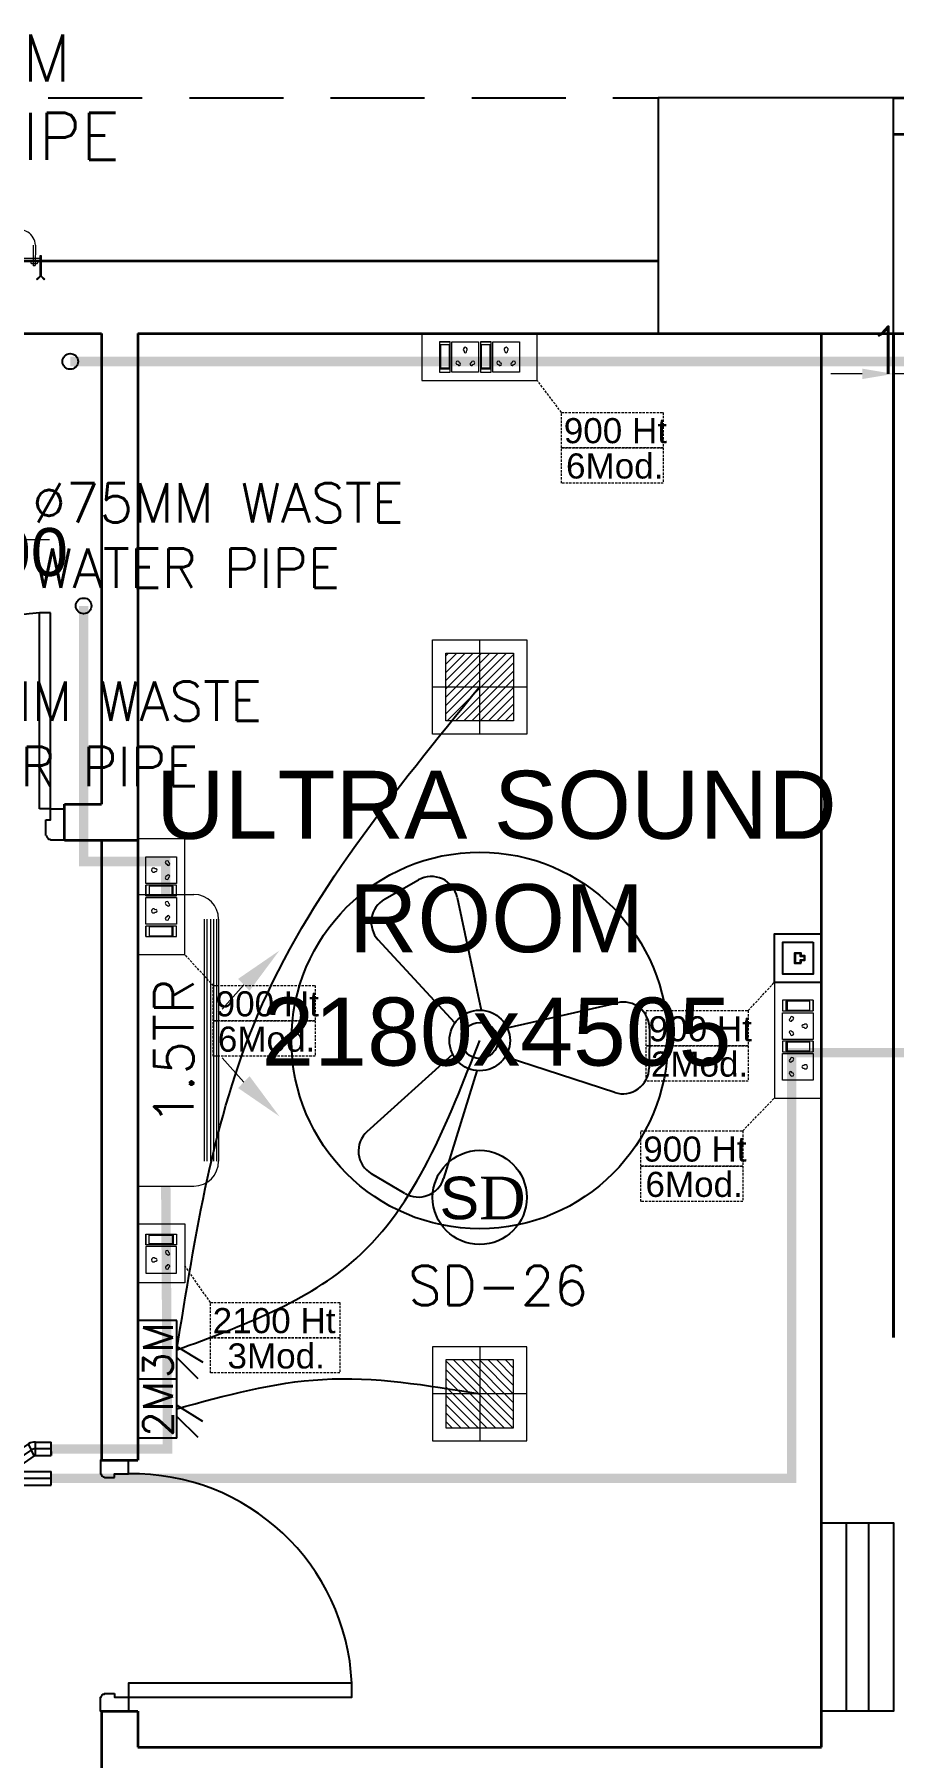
# Model space of a CAD drawing. Extents: x 3505867 to 3988380, y -625948 to -590408.
# Drawn here: x 3531795 to 3534534, y -601061 to -595571 of the extents above; entities that cross this region are included whole.
import ezdxf
from ezdxf import colors
from ezdxf.entities.mleader import LeaderData, LeaderLine
from ezdxf.math import Vec2, Vec3

# ---------------------------------------------------------------- set-up
doc = ezdxf.new("R2010")
doc.units = 0
doc.header["$LTSCALE"] = 6
doc.header["$MEASUREMENT"] = 0
for name, pattern in [('1', [0]), ('CONTINIOUS', [0]), ('CONTINU', [0]), ('DASHED2', [0.375, 0.25, -0.125]), ('HIDDEN', [0.375, 0.25, -0.125])]:
    doc.linetypes.add(name, pattern=pattern)
doc.layers.get('0').update_dxf_attribs({"linetype": 'CONTINUOUS'})
doc.layers.get('Defpoints').update_dxf_attribs({"linetype": 'CONTINUOUS'})
for name, color, linetype, lineweight in [('1Y-JOINT', 1, 'CONTINUOUS', 25), ('ELE- DBS', 1, 'CONTINUOUS', 9), ('ELE-24W EMERGENCY  LED LIGHT', 5, 'CONTINUOUS', 18), ('ELE-24W LED LIGHT', 1, 'CONTINUOUS', 18), ('ELE-2NOS OF 6-16 RAW POWER SOCKET', 1, 'CONTINUOUS', 20), ('ELE-CABLE TRAY', 31, 'CONTINUOUS', 18), ('ELE. DB', 1, 'CONTINUOUS', 9), ('FA-BELOW SMOKE DERECTOR', 1, 'CONTINUOUS', 25), ('HTL-AC UNIT', 5, 'CONTINUOUS', 25), ('M-VRF- CKT', 5, 'CONTINUOUS', 30), ('MEP_HVAC_VRF_COPPER_PIPE', 6, 'CONTINUOUS', 9), ('PHE-SP', 1, 'CONTINUOUS', 0), ('PL-CLAMP', 211, 'CONTINUOUS', 13), ('vrf', 6, 'CONTINUOUS', 30), ('WALL', 10, 'CONTINUOUS', 35)]:
    doc.layers.add(name, color=color, linetype=linetype, lineweight=lineweight)
for name, color, linetype in [('24W RAW POWER', 1, 'CONTINUOUS'), ('24W UPS POWER LIGHT', 5, 'CONTINUOUS'), ('AC CKT-8', 110, 'CONTINUOUS'), ('Chajja', 7, 'CONTINUOUS'), ('COL', 5, 'CONTINUOUS'), ('DIM', 7, 'CONTINUOUS'), ('DOOR', 44, 'CONTINUOUS'), ('ELE-1200MM CEILINGFAN', 6, 'CONTINUOUS'), ('ELE-2M UPS P.SB', 3, 'CONTINUOUS'), ('ELE-3M RAW P.SB', 40, 'CONTINUOUS'), ('ELE.LAN POINT', 3, 'CONTINUOUS'), ('FA-FIRE TEXT', 7, 'CONTINUOUS'), ('HTL-COPPER PIPE', 6, 'CONTINUOUS'), ('HVAC_HI-WALL_1.5TR', 5, 'CONTINUOUS'), ('LV.CC CEMARA', 66, 'CONTINUOUS'), ('MEP_HVAC_DRAIN_PIPE', 7, 'CONTINUOUS'), ('MEP_HVAC_TEXT', 7, 'CONTINUOUS'), ('PL- WASTE PIPE', 6, 'CONTINUOUS'), ('PL-SOIL PIPE', 1, 'CONTINUOUS'), ('TEXT', 5, 'CONTINUOUS'), ('Window', 161, 'CONTINUOUS')]:
    doc.layers.add(name, color=color, linetype=linetype)
doc.layers.add('CFT_LOOPING', color=7, linetype='1', lineweight=0, true_color=0xd6d600)
doc.layers.add('ELE-6A AC SOCKET', color=7, linetype='CONTINUOUS', true_color=0x00ceb6)
doc.layers.add('ELE-LIGHTING WIRING', color=7, linetype='CONTINUOUS', true_color=0x63d7b6)
doc.styles.add('ARIAL', font='')
doc.styles.add('PDF Times New Roman', font='')
doc.styles.add('ROMANS', font='romans.shx')
doc.styles.get("Standard").update_dxf_attribs({"font": 'SIMPLEX'})
doc.styles.add('T 1-25', font='segoeui.ttf', dxfattribs={"width": 0.8, "height": 50})
doc.styles.add('VERDANA', font='')
doc.styles.get('ARIAL').set_extended_font_data('Arial')
doc.styles.get('PDF Times New Roman').set_extended_font_data('Times New Roman')
doc.styles.get('VERDANA').set_extended_font_data('Verdana')
doc.dimstyles.new('D 1-25', dxfattribs={"dimtxt": 50, "dimasz": 12.5, "dimexe": 0, "dimexo": 10, "dimgap": 0, "dimtad": 0, "dimdec": 0, "dimzin": 0, "dimdsep": 46, "dimtxsty": 'T 1-25', "dimblk": 'ARCHTICK', "dimcen": 5, "dimclrd": 256, "dimclre": 256, "dimclrt": 256, "dimadec": 0, "dimazin": 0, "dimtfac": 50, "dimtdec": 0, "dimtmove": 1, "dimatfit": 2, "dimfxl": 1, "dimtolj": 1, "dimtzin": 0, "dimarcsym": 0})

# ---------------------------------------------------------------- blocks, each defined once
blk = doc.blocks.new('Z$W@#1841')
at = {"layer": 'DOOR'}
blk.add_lwpolyline([(482.5, 633.2), (482.5, -167.4), (533, -167.4), (533, 633.2)], close=True, dxfattribs=at)
for points in [[(-254.1, -217.9), (-267.6, -217.9), (-267.6, -167.4), (-317.3, -167.4), (-317.3, -267.4), (-267.6, -267.4), (-267.6, -265.2, 0.414214), (-256.3, -253.9), (-254.1, -253.9)], [(519.5, -217.9), (533, -217.9), (533, -167.4), (582.7, -167.4), (582.7, -267.4), (533, -267.4), (533, -265.2, -0.414214), (521.7, -253.9), (519.5, -253.9)]]:
    blk.add_lwpolyline(points, format="xyb", close=True, dxfattribs=at)
at = {"layer": 'DOOR', "color": 145}
blk.add_arc((518.4, -152.1), 786.1, 92.61772, 181.11293, dxfattribs=at)
blk = doc.blocks.new('750')
at = {"layer": 'DOOR'}
for p, q in [((-50, 705), (-47.5, 705)), ((-35, 690), (-35, 692.5)), ((-35, 60), (-35, 57.5)), ((50, 45), (50, 80)), ((50, 80), (675, 80)), ((675, 45), (675, 80)), ((-50, 45), (-47.5, 45)), ((50, 45), (675, 45))]:
    blk.add_line(p, q, dxfattribs=at)
for points in [[(15, 690), (15, 705), (50, 705), (50, 750), (-50, 750), (-50, 705)], [(-35, 690), (15, 690)], [(15, 60), (15, 45), (50, 45), (50, 0), (-50, 0), (-50, 45)], [(-35, 60), (15, 60)]]:
    blk.add_lwpolyline(points, dxfattribs=at)
for centre, start, end in [((-35, 705), 180, 270), ((-35, 45), 90, 180)]:
    blk.add_arc(centre, 12.5, start, end, dxfattribs=at)
at = {"layer": 'DOOR', "color": 145}
blk.add_arc((15, 45), 660, 0, 90, dxfattribs=at)
blk = doc.blocks.new('CIVIL IVF')
at = {"layer": 'Chajja', "color": 8, "linetype": 'HIDDEN', "ltscale": 200}
blk.add_line((-15555, 18165.2), (-10010, 18165.2), dxfattribs=at)
at = {"layer": 'COL', "color": 8}
blk.add_lwpolyline([(-10010, 17415.2), (-9260, 17415.2), (-9260, 18165.2), (-10010, 18165.2)], close=True, dxfattribs=at)
at = {"layer": 'WALL', "color": 8, "linetype": 'ByBlock'}
for p, q in [((-10010, 17645.2), (-15555, 17645.2)), ((-11784.8, 17415.2), (-11784.8, 15915.2)), ((-11669.8, 17415.2), (-11669.8, 15800.2)), ((-9489.9, 12910.1), (-9490, 17415.2)), ((-9260, 17415.2), (-9260, 14215.2)), ((-9260, 14215.3), (-9260, 17415.2)), ((-11902.8, 15915.2), (-11784.8, 15915.2)), ((-11902.8, 15800.2), (-11902.8, 15915.2)), ((-11902.8, 15800.2), (-11669.8, 15800.2)), ((-11784.8, 15800.2), (-11784.8, 13825.1)), ((-11669.8, 15800.2), (-11669.8, 13825.1)), ((-11784.8, 13825.1), (-11669.8, 13825.1)), ((-11784.8, 13025.1), (-11784.8, 12680.1)), ((-11784.8, 13025.1), (-11669.8, 13025.1)), ((-11669.8, 13025.1), (-11669.8, 12910.1)), ((-11669.8, 12910.1), (-9490, 12910.1))]:
    blk.add_line(p, q, dxfattribs=at)
at = {"layer": 'WALL', "color": 8, "lineweight": 0}
for p, q in [((-11784.8, 17415.2), (-12987.8, 17415.2)), ((-10010, 17415.2), (-11669.8, 17415.2))]:
    blk.add_line(p, q, dxfattribs=at)
at = {"layer": 'WALL', "color": 8, "linetype": 'ByBlock'}
for points in [[(-9260, 18165.2), (-8660, 18165.2), (-8660, 17645.2)], [(-9260, 18165.2), (-8660, 18165.2), (-8660, 17645.2)], [(-9260, 18050.2), (-8775, 18050.2), (-8775, 17645.2)], [(-9260, 18050.2), (-8775, 18050.2), (-8775, 17645.2)], [(-12987.8, 17415.2), (-11784.8, 17415.2)], [(-11669.8, 17415.2), (-6260, 17415.2), (-6260, 11450.2)]]:
    blk.add_lwpolyline(points, dxfattribs=at)
at = {"layer": 'Window', "color": 8, "linetype": 'Continuous'}
for points in [[(-9490, 13625.1), (-9260, 13625.1), (-9260, 13025.1), (-9490, 13025.1)], [(-9410, 13625.1), (-9340, 13625.1), (-9340, 13025.1), (-9410, 13025.1)]]:
    blk.add_lwpolyline(points, close=True, dxfattribs=at)
at = {"layer": 'DOOR', "color": 8, "rotation": 89.99999999999999}
blk.add_blockref('750', (-11902.8, 15850.2), dxfattribs=at)
at = {"layer": 'DOOR', "color": 8, "linetype": 'Continuous', "xscale": 0.8888888889923692, "yscale": 0.8888888889923692, "zscale": 0.8888888889923692, "rotation": 270}
blk.add_blockref('Z$W@#1841', (-11550.1, 13543.1), dxfattribs=at)
at = {"layer": 'DIM', "color": 8, "attachment_point": 5, "style": 'ARIAL'}
for s, insert, char_height, width in [('TOILET\\P1203x1500', (-12420.6, 16844.8), 153, 1626.956), ('ULTRA SOUND\\PROOM\\P2180x4505', (-10526, 15550.1), 216.75, 2086.034)]:
    blk.add_mtext(s, dxfattribs=dict(at, insert=insert, char_height=char_height, width=width))
blk = doc.blocks.new('*D330')
at = {"layer": 'Defpoints', "color": 0, "linetype": 'ByBlock'}
for p in [(24545, 17051), (24545, 17030), (24710, 17030)]:
    blk.add_point(p, dxfattribs=at)
at = {"layer": 'ELE-CABLE TRAY', "color": 7, "linetype": 'CONTINIOUS', "lineweight": -2}
for p, q in [((24445, 17051), (24345, 17051)), ((24545, 17040), (24545, 17051)), ((24710, 17051), (24545, 17051)), ((24710, 17040), (24710, 17051)), ((24810, 17051), (24910, 17051))]:
    blk.add_line(p, q, dxfattribs=at)
at = {"layer": 'ELE-CABLE TRAY', "color": 7, "linetype": 'ByBlock'}
for points in [[(24445, 17034.3), (24445, 17067.6), (24545, 17051)], [(24810, 17067.6), (24810, 17034.3), (24710, 17051)]]:
    blk.add_solid(points, dxfattribs=at)
at = {"layer": 'ELE-CABLE TRAY', "color": 7, "linetype": 'ByBlock', "insert": (24650, 17126), "char_height": 150, "attachment_point": 5, "style": 'ROMANS'}
blk.add_mtext('\\A1;165', dxfattribs=at)
blk = doc.blocks.new('24w led light')
at = {"layer": 'ELE-24W LED LIGHT', "color": 1, "lineweight": 0}
for p, q in [((159, 159), (-160, 159)), ((-160, 159), (-160, -160)), ((-0.5, -160), (-0.5, 159)), ((159, -160), (159, 159)), ((114.5, 114.5), (-115.5, 114.5)), ((-115.5, 114.5), (-115.5, -115.5)), ((110.2, -115.5), (-115.5, 110.2)), ((82, -115.5), (-115.5, 82)), ((114.5, -91.7), (-91.7, 114.5)), ((114.5, -63.5), (-63.5, 114.5)), ((114.5, -35.3), (-35.3, 114.5)), ((114.5, -7.1), (-7.1, 114.5)), ((114.5, 21.1), (21.1, 114.5)), ((114.5, 49.3), (49.3, 114.5)), ((114.5, 77.5), (77.5, 114.5)), ((114.5, 105.7), (105.7, 114.5)), ((114.5, -115.5), (114.5, 114.5)), ((53.8, -115.5), (-115.5, 53.8)), ((25.6, -115.5), (-115.5, 25.6)), ((-160, -0.5), (159, -0.5)), ((-2.6, -115.5), (-115.5, -2.6)), ((-30.8, -115.5), (-115.5, -30.8)), ((-59, -115.5), (-115.5, -59)), ((-87.2, -115.5), (-115.5, -87.2)), ((-115.4, -115.5), (-115.5, -115.4)), ((-115.5, -115.5), (114.5, -115.5)), ((-160, -160), (159, -160))]:
    blk.add_line(p, q, dxfattribs=at)
blk = doc.blocks.new('24w led emeregency')
at = {"layer": 'ELE-24W EMERGENCY  LED LIGHT'}
h = blk.add_hatch(dxfattribs=at)
h.set_pattern_fill('ANSI31', scale=166.67, style=0)
h.paths.add_polyline_path([(-115.4, -115.4), (-115.4, 115.4), (115.4, 115.4), (115.4, -115.4)])
at = {"layer": 'ELE-24W EMERGENCY  LED LIGHT', "color": 5}
for p, q in [((0, 160), (0, -160)), ((-160, 0), (160, 0))]:
    blk.add_line(p, q, dxfattribs=at)
for points in [[(-160, -160), (-160, 160), (160, 160), (160, -160)], [(-115.4, -115.4), (-115.4, 115.4), (115.4, 115.4), (115.4, -115.4)]]:
    blk.add_lwpolyline(points, close=True, dxfattribs=at)
blk = doc.blocks.new('2M UPS SB')
at = {"layer": 'ELE-2M UPS P.SB', "color": 3}
for p, q in [((-133.8, 160), (-69.3, 265.2)), ((-88.2, 160), (-3.4, 244.9)), ((-240, 160), (-240, 0)), ((0, 160), (-240, 160)), ((0, 160), (0, 0))]:
    blk.add_line(p, q, dxfattribs=at)
blk.add_text('2M', height=120, rotation=180, dxfattribs=at).set_placement((-6, 143))
blk = doc.blocks.new('A$C07FB25EA')
at = {"layer": 'ELE-1200MM CEILINGFAN', "color": 3}
for p, q in [((0.26, 2.64), (3.17, 12.07)), ((6.53, 13.37), (9.47, 11.64)), ((9.84, 7.94), (2.36, 1.21)), ((-11.8, 4.55), (-2.22, 1.44)), ((-14.84, -1.03), (-14.81, 2.38)), ((-2.41, -1.1), (-12.04, -3.29)), ((1.96, -12.49), (-0.13, -2.65)), ((2.16, -1.54), (8.87, -8.78)), ((8.31, -12.34), (5.35, -14.02))]:
    blk.add_line(p, q, dxfattribs=at)
at = {"layer": 'ELE-1200MM CEILINGFAN', "color": 5, "ltscale": 10}
blk.add_circle((0, 0), 16.45, dxfattribs=at)
at = {"layer": 'ELE-1200MM CEILINGFAN', "color": 3}
for radius in [2.65, 1.58]:
    blk.add_circle((0, 0), radius, dxfattribs=at)
for centre, start, end in [((5.36, 11.38), 59.5281, 162.5229), ((8.3, 9.66), 311.9493, 59.5281), ((-12.51, 2.36), 71.9493, 179.5281), ((-12.54, -1.05), 179.5281, 282.5229), ((7.18, -10.34), 299.5281, 42.5229), ((4.21, -12.02), 191.9493, 299.5281)]:
    blk.add_arc(centre, 2.3, start, end, dxfattribs=at)
blk = doc.blocks.new('TEWSER')
at = {"layer": 'ELE-3M RAW P.SB'}
for p, q in [((0, 0), (125, 0)), ((0, 0), (0, -187.5)), ((0, -104.5), (-82.2, -54.1)), ((0, -68.9), (-66.3, -2.6)), ((0, -187.5), (125, -187.5))]:
    blk.add_line(p, q, dxfattribs=at)
blk.add_text('3M', height=93.75, rotation=270, dxfattribs=at).set_placement((13.3, -4.7))
blk = doc.blocks.new('RTUH 6U')
at = {"layer": 'ELE-2NOS OF 6-16 RAW POWER SOCKET', "color": 30, "ltscale": 300}
for p, q in [((-311.5, -26.5), (-226.5, -26.5)), ((-311.5, -123.5), (-311.5, -26.5)), ((-226.5, -26.5), (-226.5, -123.5)), ((-187.1, -26.5), (-220.9, -26.5)), ((-220.9, -26.5), (-220.9, -123.5)), ((-189.9, -37), (-218, -37)), ((-218, -37), (-218, -113)), ((-189.9, -40.4), (-218, -40.4)), ((-189.9, -113), (-189.9, -37)), ((-187.1, -123.5), (-187.1, -26.5)), ((-187.1, -123.5), (-187.1, -26.5)), ((-181.4, -123.5), (-181.4, -26.5)), ((-181.4, -26.5), (-96.4, -26.5)), ((-96.4, -26.5), (-96.4, -123.5)), ((-57, -26.5), (-90.8, -26.5)), ((-90.8, -26.5), (-90.8, -123.5)), ((-59.8, -37), (-88, -37)), ((-88, -37), (-88, -113)), ((-59.8, -40.4), (-88, -40.4)), ((-59.8, -113), (-59.8, -37)), ((-57, -123.5), (-57, -26.5)), ((-57, -123.5), (-57, -26.5)), ((-226.5, -123.5), (-311.5, -123.5)), ((-187.1, -123.5), (-220.9, -123.5)), ((-220.9, -123.5), (-187.1, -123.5)), ((-218, -113), (-189.9, -113)), ((-96.4, -123.5), (-181.4, -123.5)), ((-57, -123.5), (-90.8, -123.5)), ((-90.8, -123.5), (-57, -123.5)), ((-88, -113), (-59.8, -113))]:
    blk.add_line(p, q, dxfattribs=at)
blk.add_lwpolyline([(0, 0), (-368.5, 0), (-368.5, -150), (0, -150)], close=True, dxfattribs=at)
for centre, radius, start, end in [((-293.2, -56.1), 5.7, 87.49, 354.7311), ((-288.7, -52.1), 4.6, 284.9049, 157.3162), ((-249.3, -52.1), 4.6, 22.6838, 255.0951), ((-244.8, -56.1), 5.7, 185.2689, 92.51), ((-163.1, -56.1), 5.7, 87.49, 354.7311), ((-158.6, -52.1), 4.6, 284.9049, 157.3162), ((-119.2, -52.1), 4.6, 22.6838, 255.0951), ((-114.7, -56.1), 5.7, 185.2689, 92.51), ((-269, -99), 6.62, 127.1584, 52.8416), ((-269, -92.3), 4.22, 341.4031, 198.5969), ((-138.9, -99), 6.62, 127.1584, 52.8416), ((-138.9, -92.3), 4.22, 341.4031, 198.5969)]:
    blk.add_arc(centre, radius, start, end, dxfattribs=at)
blk = doc.blocks.new('EQ2WE')
at = {"layer": 'ELE-6A AC SOCKET', "lineweight": 0}
for p, q in [((-98.7, 169.5), (-215.4, 169.5)), ((-215.4, 169.5), (-215.4, 36.3)), ((-98.7, 36.3), (-98.7, 169.5)), ((-91, 36.3), (-91, 169.5)), ((-91, 169.5), (-44.6, 169.5)), ((-44.6, 169.5), (-91, 169.5)), ((-87.1, 50.8), (-87.1, 155)), ((-87.1, 155), (-48.5, 155)), ((-48.5, 155), (-48.5, 50.8)), ((-44.6, 169.5), (-44.6, 36.3)), ((-44.6, 169.5), (-44.6, 36.3)), ((-215.4, 36.3), (-98.7, 36.3)), ((-44.6, 36.3), (-91, 36.3)), ((-48.5, 55.5), (-87.1, 55.5)), ((-48.5, 50.8), (-87.1, 50.8))]:
    blk.add_line(p, q, dxfattribs=at)
blk.add_lwpolyline([(0, 0), (-257.3, 0), (-257.3, 205.9), (0, 205.9)], close=True, dxfattribs=at)
for centre, radius, start, end in [((-190.3, 76.9), 7.83, 5.26891, 272.51003), ((-184.2, 71.6), 6.31, 202.68381, 75.09514), ((-157.1, 135.8), 9.08, 307.15837, 232.84163), ((-157.1, 126.7), 5.79, 161.40312, 18.59688), ((-130, 71.6), 6.31, 104.90486, 337.31619), ((-123.8, 76.9), 7.83, 267.48997, 174.73109)]:
    blk.add_arc(centre, radius, start, end, dxfattribs=at)
blk = doc.blocks.new('SFDS')
at = {"layer": 'CFT_LOOPING', "color": 7, "linetype": 'DASHED2', "ltscale": 5}
for p, q in [((23486.2, 16928.1), (23409.2, 17030)), ((22376.4, 15101.7), (22285.1, 15200.7)), ((24064.3, 14638.9), (24164.9, 14743.2)), ((22367, 14092.2), (22285.1, 14209.5))]:
    blk.add_line(p, q, dxfattribs=at)
for points in [[(23486.2, 16928.1), (23811, 16928.1), (23811, 16815.6), (23486.2, 16815.6)], [(23486.2, 16815.6), (23811, 16815.6), (23811, 16703.1), (23486.2, 16703.1)], [(22376.4, 15101.7), (22701.2, 15101.7), (22701.2, 14989.2), (22376.4, 14989.2)], [(22376.4, 14989.2), (22701.2, 14989.2), (22701.2, 14876.7), (22376.4, 14876.7)], [(23739.5, 14638.9), (24064.3, 14638.9), (24064.3, 14526.4), (23739.5, 14526.4)], [(23739.5, 14526.4), (24064.3, 14526.4), (24064.3, 14413.9), (23739.5, 14413.9)], [(22367, 14092.2), (22779.6, 14092.2), (22779.6, 13979.7), (22367, 13979.7)], [(22367, 13979.7), (22779.6, 13979.7), (22779.6, 13867.2), (22367, 13867.2)]]:
    blk.add_lwpolyline(points, close=True, dxfattribs=at)
at = {"layer": 'ELE-2NOS OF 6-16 RAW POWER SOCKET', "color": 3, "linetype": 'ByBlock'}
for p, rotation in [((23040.8, 17030), 180), ((22285.1, 15200.7), 270), ((24164.9, 15111.7), 89.99999999999999)]:
    blk.add_blockref('RTUH 6U', p, dxfattribs=dict(at, rotation=rotation))
at = {"layer": 'ELE-6A AC SOCKET', "color": 254, "linetype": 'ByBlock', "xscale": 0.7286145446852714, "yscale": 0.7286145446852714, "zscale": 0.7286145446852714, "rotation": 90}
blk.add_blockref('EQ2WE', (22285.1, 14342), dxfattribs=at)
at = {"layer": 'TEXT', "color": 7, "char_height": 80, "attachment_point": 1}
for s, insert, width in [('\\A1;{\\fArial|b0|i0|c0|p34;900 Ht\\P}', (23493.6, 16910), 8957.987), ('\\A1;{\\fArial|b0|i0|c0|p34;6Mod.\\P}', (23500.7, 16797.5), 352.575), ('\\A1;{\\fArial|b0|i0|c0|p34;900 Ht\\P}', (22383.8, 15083.6), 8957.987), ('\\A1;{\\fArial|b0|i0|c0|p34;6Mod.\\P}', (22390.8, 14971.1), 352.575), ('\\A1;{\\fArial|b0|i0|c0|p34;900 Ht\\P}', (23746.9, 14620.8), 8957.987), ('\\A1;{\\fArial|b0|i0|c0|p34;6Mod.\\P}', (23753.9, 14508.3), 352.575), ('\\A1;{\\fArial|b0|i0|c0|p34;2100 Ht}', (22374.4, 14074.1), 8957.987), ('\\A1;{\\fArial|b0|i0|c0|p34;3Mod.}', (22421.5, 13961.6), 352.575)]:
    blk.add_mtext(s, dxfattribs=dict(at, insert=insert, width=width))
blk = doc.blocks.new('Voice')
at = {"layer": 'ELE.LAN POINT', "color": 6}
for points in [[(0, -31.8), (127.9, -31.8), (127.9, 92), (0, 92)], [(21.9, -10), (106, -10), (106, 70.1), (21.9, 70.1)], [(77.3, 21.4), (69.7, 21.4), (69.7, 11.7), (58.1, 11.7), (58.1, 21.4), (50.6, 21.4), (50.6, 38.7), (77.3, 38.7)], [(75.9, 22.8), (68.4, 22.8), (68.4, 13), (59.5, 13), (59.5, 22.8), (52, 22.8), (52, 37.4), (75.9, 37.4)]]:
    blk.add_lwpolyline(points, close=True, dxfattribs=at)
blk = doc.blocks.new('SMOKE DETECTOR')
at = {"layer": 'FA-BELOW SMOKE DERECTOR', "color": 7}
blk.add_circle((931028.7, -118293.9), 166, dxfattribs=at)
at = {"layer": 'FA-BELOW SMOKE DERECTOR', "insert": (930887.1, -118373), "char_height": 150, "attachment_point": 7, "style": 'PDF Times New Roman'}
blk.add_mtext('{\\fArial|b0|i0|c0|p34;S}D', dxfattribs=at)
blk = doc.blocks.new('EFRWR')
at = {"layer": 'CFT_LOOPING', "color": 7, "linetype": 'DASHED2', "ltscale": 5}
blk.add_line((24081.6, 15022.2), (24165, 15111.7), dxfattribs=at)
at = {"layer": 'CFT_LOOPING', "color": 7, "linetype": 'DASHED2', "ltscale": 5, "elevation": 0}
for points in [[(23756.7, 15022.2), (24081.6, 15022.2), (24081.6, 14909.7), (23756.7, 14909.7)], [(23756.7, 14909.7), (24081.6, 14909.7), (24081.6, 14797.2), (23756.7, 14797.2)]]:
    blk.add_lwpolyline(points, close=True, dxfattribs=at)
at = {"layer": 'ELE.LAN POINT', "color": 7, "xscale": -1.211286963933217, "yscale": 1.211286963933217, "zscale": 1.211286963933217, "rotation": 89.99999999999977}
blk.add_blockref('Voice', (24276.4, 15266.6), dxfattribs=at)
at = {"layer": 'FA-BELOW SMOKE DERECTOR', "color": 6, "xscale": 0.9035551315104862, "yscale": 0.9035551315104862, "zscale": 0.9035551315104862}
blk.add_blockref('SMOKE DETECTOR', (-818010.2, 121311.8, 0), dxfattribs=at)
at = {"layer": 'FA-FIRE TEXT', "color": 200, "linetype": 'CONTINU', "insert": (22997.2, 14208.7), "char_height": 125, "width": 349.838, "attachment_point": 1, "style": 'ROMANS'}
blk.add_mtext('{\\C256;SD-26}', dxfattribs=at)
at = {"layer": 'TEXT', "color": 7, "char_height": 80, "attachment_point": 1}
for s, insert, width in [('\\A1;{\\fArial|b0|i0|c0|p34;900 Ht\\P}', (23764.2, 15004.1), 8957.987), ('\\A1;{\\fArial|b0|i0|c0|p34;2Mod.\\P}', (23771.2, 14891.6), 352.575)]:
    blk.add_mtext(s, dxfattribs=dict(at, insert=insert, width=width))
blk = doc.blocks.new('clamp')
at = {"layer": 'PL-CLAMP'}
for p, q in [((105.4, 198.4), (168.6, 198.4)), ((105.4, 191.1), (168.6, 191.1)), ((156.2, 205.8), (161.2, 205.8)), ((156.2, 183.7), (161.2, 183.7)), ((163.2, 185.7), (163.2, 203.8)), ((170.6, 196.4), (170.6, 193.1)), ((156.2, 116.8), (161.2, 116.8)), ((163.2, 96.7), (163.2, 114.8)), ((105.4, 109.4), (168.6, 109.4)), ((105.4, 102), (168.6, 102)), ((156.2, 94.7), (161.2, 94.7)), ((170.6, 107.4), (170.6, 104))]:
    blk.add_line(p, q, dxfattribs=at)
for points in [[(138.4, 216.5, -0.414214), (139.4, 217.5), (203.1, 217.5), (214, 228.4), (215.4, 227), (203.9, 215.5), (215.3, 204), (213.9, 202.6), (203, 213.5), (139.4, 213.5, -0.414214), (138.4, 214.5), (138.4, 216.5)], [(138.4, 84.3, -0.414214), (139.4, 85.3), (203.1, 85.3), (214, 96.3), (215.4, 94.9), (203.9, 83.3), (215.3, 71.9), (213.9, 70.5), (203, 81.3), (139.4, 81.3, -0.414214), (138.4, 82.3), (138.4, 84.3)]]:
    blk.add_lwpolyline(points, format="xyb", dxfattribs=at)
for points in [[(146.2, 81.3), (146.2, 217.5)], [(156.2, 81.3), (156.2, 217.5)]]:
    blk.add_lwpolyline(points, dxfattribs=at)
for centre, radius, start, end in [((105.4, 150.2), 48.2, 90, 270), ((161.2, 203.8), 2, 0, 90), ((161.2, 185.7), 2, 270, 0), ((168.6, 196.4), 2, 0, 90), ((168.6, 193.1), 2, 270, 0), ((161.2, 114.8), 2, 0, 90), ((161.2, 96.7), 2, 270, 0), ((168.6, 107.4), 2, 0, 90), ((168.6, 104), 2, 270, 0)]:
    blk.add_arc(centre, radius, start, end, dxfattribs=at)
blk = doc.blocks.new('HI WALL SPLIT AC UNIT 1.5TR')
at = {"layer": 'HVAC_HI-WALL_1.5TR', "color": 7, "lineweight": 5}
for p, q in [((1295285.1, -129882.4), (1295362.7, -129951.6)), ((1295595, -129882.4), (1295517.4, -129951.6))]:
    blk.add_line(p, q, dxfattribs=at)
at = {"layer": 'HVAC_HI-WALL_1.5TR', "color": 5, "lineweight": 5}
for p, q in [((1295076, -129962.8), (1295847.5, -129962.8)), ((1294997.2, -130220.8), (1294997.2, -130041.6)), ((1295926.2, -130220.8), (1295926.2, -130041.6)), ((1294997.2, -130220.8), (1295926.2, -130220.8))]:
    blk.add_line(p, q, dxfattribs=at)
at = {"layer": 'HVAC_HI-WALL_1.5TR', "color": 8, "lineweight": 5}
for p, q in [((1295076, -129969.7), (1295847.5, -129969.7)), ((1295076, -129979), (1295847.5, -129979)), ((1295076, -129988.2), (1295847.5, -129988.2)), ((1295076, -129999.8), (1295847.5, -129999.8)), ((1295076, -130009), (1295847.5, -130009))]:
    blk.add_line(p, q, dxfattribs=at)
at = {"layer": 'HVAC_HI-WALL_1.5TR', "color": 5, "lineweight": 5}
for centre, start, end in [((1295076, -130041.6), 90, 180), ((1295847.5, -130041.6), 0, 90)]:
    blk.add_arc(centre, 78.8, start, end, dxfattribs=at)
at = {"layer": 'HVAC_HI-WALL_1.5TR', "color": 7, "lineweight": 5}
for points in [[(1295304, -129864.2), (1295266.2, -129900.6), (1295175.9, -129769)], [(1295576.1, -129864.2), (1295613.9, -129900.6), (1295704.2, -129769)]]:
    blk.add_solid(points, dxfattribs=at)
blk = doc.blocks.new('Y-JOINT')
at = {"layer": '1Y-JOINT', "extrusion": (7.0061e-12, -6.61628e-05, 1)}
for p, q in [((416463.1, -2757.4, 0), (416463.1, -2628.5, 0)), ((416463.1, -2628.5, 0), (416499.1, -2628.5, 0)), ((416499.1, -2757.4, 0), (416499.1, -2628.5, 0)), ((416579.1, -2646.1, 0), (416499.1, -2628.5, 0)), ((416463.1, -2646.1, 0), (416247.1, -2646.1, 0)), ((416247.1, -2646.1, 0), (416247.1, -2696.7, 0)), ((416247.1, -2671.4, 0), (416463.1, -2671.4, 0)), ((416463.1, -2696.7, 0), (416247.1, -2696.7, 0)), ((416411.9, -2747.3, 0), (416411.9, -2696.7, 0)), ((416463.1, -2696.7, 0), (416411.9, -2696.7, 0)), ((416579.1, -2696.7, 0), (416506, -2754.1, 0)), ((416306.4, -2756.1, 0), (416247.1, -2756.1, 0)), ((416247.1, -2771.6, 0), (416247.1, -2756.1, 0)), ((416247.1, -2756.1, 0), (416247.1, -2806.7, 0)), ((416306.4, -2756.1, 0), (416306.4, -2806.7, 0)), ((416310.3, -2755.2, 0), (416385.8, -2702.8, 0)), ((416310.3, -2755.2, 0), (416332.5, -2800.7, 0)), ((416321.4, -2777.9, 0), (416398.7, -2724.6, 0)), ((416332.5, -2800.7, 0), (416408, -2748.2, 0)), ((416408, -2748.2, 0), (416385.8, -2702.8, 0)), ((416411.9, -2722, 0), (416463.1, -2722, 0)), ((416463.1, -2747.3, 0), (416411.9, -2747.3, 0)), ((416463.1, -2757.4, 0), (416499.1, -2757.4, 0)), ((416247.1, -2781.4, 0), (416306.4, -2781.4, 0)), ((416306.4, -2806.7, 0), (416247.1, -2806.7, 0))]:
    blk.add_line(p, q, dxfattribs=at)
at = {"layer": '1Y-JOINT', "extrusion": (6.9964e-12, -6.61628e-05, 1)}
for p, q in [((416647.1, -2671.4, 0), (416463.1, -2671.4, 0)), ((416579.1, -2646.1, 0), (416647.1, -2646.1, 0)), ((416579.1, -2696.7, 0), (416647.1, -2696.7, 0)), ((416647.1, -2646.1, 0), (416647.1, -2696.7, 0))]:
    blk.add_line(p, q, dxfattribs=at)
at = {"layer": '1Y-JOINT'}
blk.add_line((416579.1, -2696.7, 0), (416579.1, -2646.1, 0), dxfattribs=at)
at = {"layer": '1Y-JOINT', "extrusion": (7.0061e-12, -6.61628e-05, 1)}
for centre, radius, start, end in [((416411.9, -2756.2, 0.2), 59.5, 90.00001, 116.0671), ((416306.4, -2747.3, 0.2), 8.85, 270.00001, 296.0671), ((416411.9, -2756.2, 0.2), 34.2, 90.00001, 116.0671), ((416411.9, -2756.2, 0.2), 8.85, 90.00001, 116.0671), ((416499.1, -2748.6, 0.2), 8.85, 270.00001, 321.37887), ((416306.4, -2747.3, 0.2), 34.2, 270.00001, 296.0671), ((416306.4, -2747.3, 0.2), 59.5, 270.00001, 296.0671)]:
    blk.add_arc(centre, radius, start, end, dxfattribs=at)
blk = doc.blocks.new('A$C4D743431')
at = {"layer": 'AC CKT-8', "xscale": 0.933787291884793, "yscale": 0.933787291884793, "zscale": 0.933787291884793, "rotation": 359.9999939263457}
blk.add_blockref('Y-JOINT', (-389059.7, 2494.6, 0), dxfattribs=at)
blk = doc.blocks.new('G$C4406566D')
at = {"layer": 'M-VRF- CKT', "xscale": 0.8031807735897878, "yscale": 0.8031807735897878, "zscale": 0.8031807735897878, "rotation": 180}
blk.add_blockref('A$C4D743431', (-224.2, -88.8, 0), dxfattribs=at)
blk.add_blockref('A$C4D743431', (-224.2, -88.8, 0), dxfattribs=at)
blk = doc.blocks.new('G$C186CAD5F')
at = {"layer": 'vrf', "color": 3, "xscale": 8.96419313933734, "yscale": 8.96419313933734, "zscale": 8.96419313933734, "rotation": 270.0000005682937}
blk.add_blockref('G$C4406566D', (796, -2010, 0), dxfattribs=at)
blk = doc.blocks.new('DAD')
at = {"layer": 'MEP_HVAC_DRAIN_PIPE', "linetype": 'ByBlock', "const_width": 30}
for points in [[(25580.5, 17090.4), (21920.2, 17090.4)], [(22224.8, 15392), (22224.8, 15497), (21962.9, 15497), (21962.9, 16311.7)]]:
    blk.add_lwpolyline(points, dxfattribs=at)
at = {"layer": 'MEP_HVAC_DRAIN_PIPE', "linetype": 'ByBlock'}
blk.add_circle((21962.9, 16311.7), 25, dxfattribs=at)
at = {"layer": 'MEP_HVAC_TEXT', "linetype": 'ByBlock'}
blk.add_circle((21920.2, 17090.4), 25, dxfattribs=at)
at = {"layer": 'MEP_HVAC_VRF_COPPER_PIPE', "color": 6, "linetype": 'ByBlock', "const_width": 30, "elevation": 0}
for points in [[(21859.8, 13531.4), (24220.5, 13531.4), (24220.5, 14887.9), (24634.6, 14887.9), (24634.7, 15115.5)], [(21859.8, 13625.4), (22230.4, 13625.4), (22224.8, 14463)]]:
    blk.add_lwpolyline(points, dxfattribs=at)
at = {"layer": 'HTL-COPPER PIPE', "xscale": 0.1271654228864588, "yscale": 0.1271654228864588, "zscale": 0.1271654228864588, "rotation": 89.99999888478091}
blk.add_blockref('G$C186CAD5F', (21517.8, 13531.4, 0), dxfattribs=at)
at = {"layer": 'HVAC_HI-WALL_1.5TR', "rotation": 270}
blk.add_blockref('HI WALL SPLIT AC UNIT 1.5TR', (152356, 1310389.2), dxfattribs=at)
at = {"layer": 'MEP_HVAC_TEXT', "color": 0, "insert": (22187.7, 15123.1), "char_height": 125, "attachment_point": 3, "rotation": 89.9931, "style": 'VERDANA'}
blk.add_mtext_dynamic_manual_height_columns('{\\Fromans|c0;\\C256;1.5TR}', width=1718.699, gutter_width=750, heights=[0], dxfattribs=at)
blk = doc.blocks.new('WDD')
at = {"layer": 'ELE-LIGHTING WIRING', "linetype": 'ByBlock'}
for points in [[(22260.2, 13940.9), (22518.1, 15008.1), (23225.1, 16053.5, 0)], [(22260.2, 13940.9), (22831.5, 14231.7), (23225.6, 14926.8, 0)]]:
    blk.add_spline(points, degree=3, dxfattribs=at)
at = {"layer": 'ELE-LIGHTING WIRING', "color": 254, "linetype": 'ByBlock'}
for points in [[(25105.9, 7010.2), (24863, 8466.2), (22367.7, 10168.3), (21697.2, 12180), (21419.1, 14289.5, 0)], [(22260.2, 13753.4), (22724, 13846.9), (23225.6, 13800.5)]]:
    blk.add_spline(points, degree=3, dxfattribs=at)
at = {"layer": '24W RAW POWER', "lineweight": 9, "xscale": -0.9404388715045132, "yscale": 0.9404388715045132, "zscale": 0.9404388715045132}
blk.add_blockref('24w led light', (23225.1, 16053.5, 0), dxfattribs=at)
at = {"layer": '24W UPS POWER LIGHT', "lineweight": 9, "xscale": -0.9375000000222322, "yscale": 0.9375000000222322, "zscale": 0.9375000000222322}
blk.add_blockref('24w led emeregency', (23225.6, 13800.5), dxfattribs=at)
at = {"layer": 'ELE-1200MM CEILINGFAN', "color": 7, "ltscale": 8, "xscale": 36.47592107175105, "yscale": 36.47592107175105, "zscale": 36.47592107175105, "rotation": 180}
blk.add_blockref('A$C07FB25EA', (23225.6, 14926.8, 0), dxfattribs=at)
at = {"layer": 'ELE-2M UPS P.SB', "color": 6, "xscale": 0.7812500000005363, "yscale": 0.7812500000005363, "zscale": 0.7812500000005363, "rotation": 269.9999999999999}
blk.add_blockref('2M UPS SB', (22135.2, 13659.7), dxfattribs=at)
at = {"layer": 'ELE-3M RAW P.SB', "color": 26, "linetype": 'ByBlock', "rotation": 180}
blk.add_blockref('TEWSER', (22260.2, 13847.2), dxfattribs=at)
at = {"layer": 'ELE-CABLE TRAY', "color": 21}
dim = blk.add_linear_dim(base=(24545, 17051), p1=(24710, 17030), p2=(24545, 17030), dimstyle='D 1-25', override={"dimtxt": 150, "dimasz": 100, "dimtxsty": 'ROMANS', "dimclrd": 7, "dimclre": 7, "dimclrt": 7}, dxfattribs=at)
dim.commit()
dim.dimension.update_dxf_attribs({"geometry": '*D330', "text_midpoint": (24650, 17126)})
blk = doc.blocks.new('ETWER')
at = {"layer": 'PL-CLAMP', "linetype": 'ByBlock', "xscale": 0.9999250758013818, "yscale": 0.9999250758013815, "zscale": 0.9999250752857497, "rotation": 269.9750030928284}
blk.add_blockref('clamp', (21610.6, 17566.3), dxfattribs=at)
at = {"layer": 'PL- WASTE PIPE', "linetype": 'ByBlock', "lineweight": 0, "ltscale": 5, "insert": (21799.2, 16702.6), "char_height": 125, "width": 1332.591, "attachment_point": 1, "style": 'ROMANS'}
blk.add_mtext('%%c75MM WASTE WATER PIPE', dxfattribs=at)
at = {"layer": 'PL- WASTE PIPE', "color": 4, "linetype": 'ByBlock', "lineweight": 0, "ltscale": 5, "insert": (21347.6, 16070.4), "char_height": 125, "width": 1332.591, "attachment_point": 1, "style": 'ROMANS'}
blk.add_mtext('%%c40MM WASTE WATER PIPE', dxfattribs=at)
at = {"layer": 'PL-SOIL PIPE', "color": 1, "linetype": 'Continuous', "lineweight": 0, "insert": (21099.7, 18132.5), "char_height": 150, "width": 1574.478, "attachment_point": 1}
blk.add_mtext('%%c110MM \\PSOIL PIPE', dxfattribs=at)
at = {"layer": 'PL- WASTE PIPE', "linetype": 'ByBlock', "lineweight": 0, "ltscale": 5}
ml = blk.add_multileader_mtext('Standard', dxfattribs=at)
ml.set_content(' ', color=256)
ml.set_leader_properties()
ml.build(insert=Vec2(0, 0))
ml.multileader.update_dxf_attribs({"text_right_attachment_type": 6, "dogleg_length": 265, "arrow_head_size": 100})
ctx = ml.context
ctx.base_point, ctx.char_height, ctx.arrow_head_size, ctx.landing_gap_size, ctx.plane_origin = Vec3(21853.9, 16522.8), 100, 100, 50, Vec3(21379.3, 16142.8)
ctx.right_attachment = 6
notes = []
notes.append((ctx, [(0, (1, 1, 0), (21588.9, 16522.8), (1, 0), 265, [(0, [(21453.8, 16825.7)], 0, [])])]))
ctx.mtext.insert, ctx.mtext.flow_direction = Vec3(21903.9, 16582.8), 5
for ctx, leaders in notes:
    for number, flags, end, landing, length, lines in leaders:
        leader = LeaderData()
        leader.index, (leader.has_last_leader_line, leader.has_dogleg_vector, leader.attachment_direction) = number, flags
        leader.last_leader_point, leader.dogleg_vector, leader.dogleg_length = Vec3(end), Vec3(landing), length
        for number, points, colour, breaks in lines:
            line = LeaderLine()
            line.index, line.vertices, line.color, line.breaks = number, Vec3.list(points), colors.encode_raw_color(colour), breaks
            leader.lines.append(line)
        ctx.leaders.append(leader)

msp = doc.modelspace()

# ---------------------------------------------------------------- block references
at = {"linetype": 'ByBlock'}
msp.add_blockref('CIVIL IVF', (3543794, -613938.4), dxfattribs=at)
at = {"layer": 'ELE- DBS', "color": 0, "linetype": 'ByBlock'}
msp.add_blockref('SFDS', (3509989, -613703.2), dxfattribs=at)
at = {"layer": 'ELE. DB', "color": 0, "linetype": 'ByBlock'}
msp.add_blockref('WDD', (3509989, -613703.2), dxfattribs=at)
at = {"layer": 'HTL-AC UNIT', "color": 0, "linetype": 'ByBlock'}
msp.add_blockref('DAD', (3509989, -613703.2), dxfattribs=at)
at = {"layer": 'LV.CC CEMARA', "color": 0, "linetype": 'ByBlock'}
msp.add_blockref('EFRWR', (3509989, -613703.2), dxfattribs=at)
at = {"layer": 'PHE-SP', "color": 0, "linetype": 'ByBlock'}
msp.add_blockref('ETWER', (3509989, -613703.2), dxfattribs=at)

doc.saveas('drawing.dxf')
